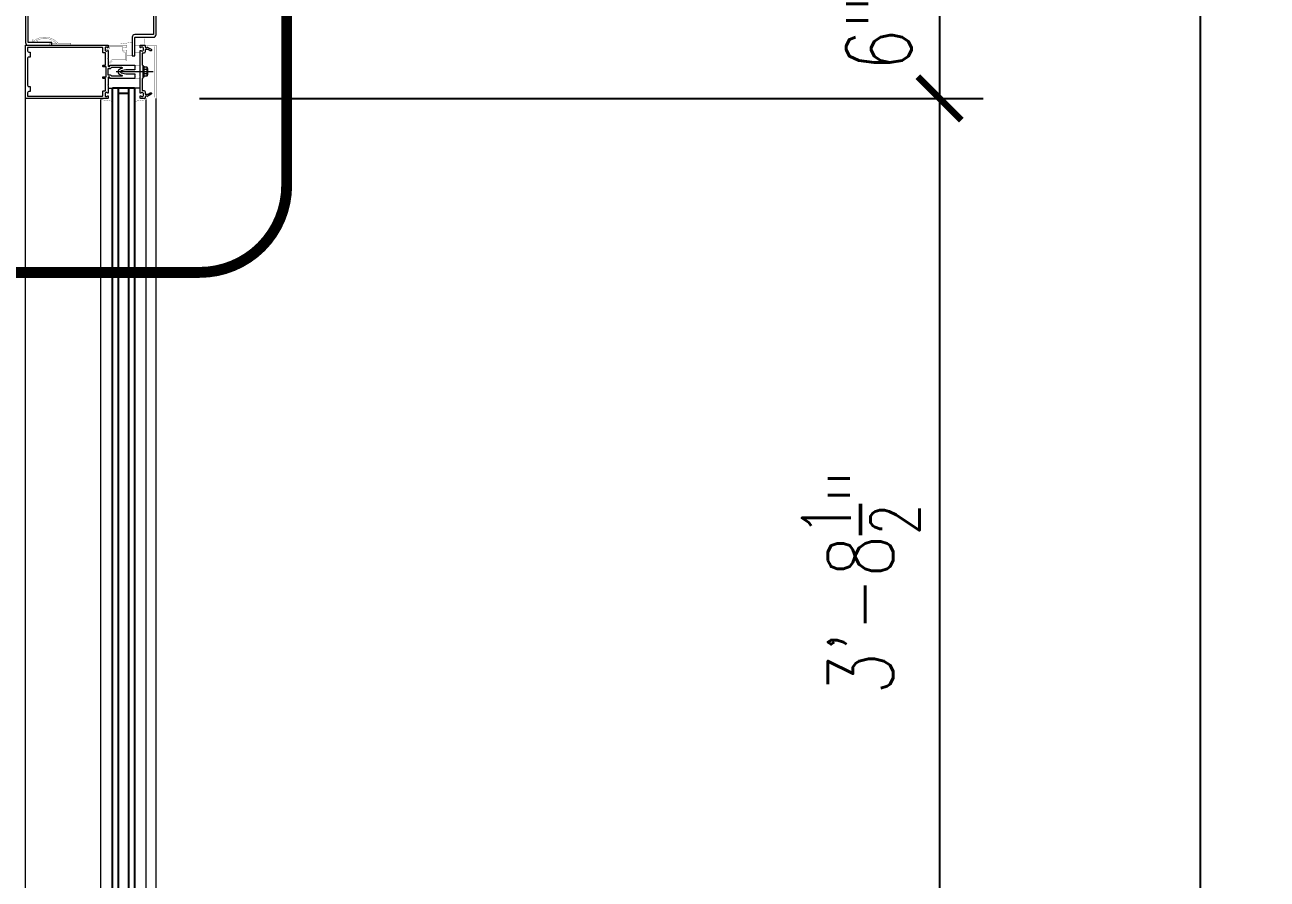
# Model space of a CAD drawing. Header units: inches. Extents: x 3850 to 5846, y -3 to 909.
# Drawn here: x 4372.1 to 4429.2, y 207.1 to 246.4 of the extents above; entities that cross this region are included whole.
import ezdxf

# ---------------------------------------------------------------- set-up
doc = ezdxf.new("R2010")
doc.units = ezdxf.units.IN
doc.header["$LTSCALE"] = 0.5
doc.header["$MEASUREMENT"] = 0
doc.linetypes.add('HIDDEN2', pattern=[0.1875, 0.125, -0.0625])
doc.layers.get('0').update_dxf_attribs({"lineweight": 18})
doc.layers.get('Defpoints').update_dxf_attribs({"color": 140, "lineweight": 18})
for name, color, linetype, lineweight in [('A-Anno-Dims', 211, 'Continuous', 18), ('A-Detl-Fine', 90, 'Continuous', 18), ('A-Detl-Iden', 151, 'Continuous', 25), ('A-Detl-Medm', 31, 'Continuous', 25), ('A-Detl-Thin', 150, 'Continuous', 18), ('A-Detl-Wide', 213, 'Continuous', 50)]:
    doc.layers.add(name, color=color, linetype=linetype, lineweight=lineweight)
doc.styles.add('Arch-Dim', font='romans.shx', dxfattribs={"width": 0.75})
doc.dimstyles.new('Aec-Arch-I-96', dxfattribs={"dimscale": 96, "dimtxt": 0.09375, "dimasz": 0.0625, "dimexe": 0.0625, "dimexo": 0.0625, "dimgap": 0.03125, "dimtad": 1, "dimdec": 4, "dimzin": 3, "dimdsep": 46, "dimlunit": 4, "dimtxsty": 'Arch-Dim', "dimblk": 'ARCHTICK', "dimcen": 0.09375, "dimazin": 2, "dimtfac": 0.75, "dimtdec": 4, "dimtix": 1, "dimtmove": 2, "dimatfit": 2, "dimfxl": 1, "dimtolj": 1, "dimtzin": 0, "dimarcsym": 0})

# ---------------------------------------------------------------- blocks, each defined once
blk = doc.blocks.new('_ArchTick')
at = {"color": 0, "linetype": 'ByBlock', "const_width": 0.15}
blk.add_lwpolyline([(-0.5, -0.5), (0.5, 0.5)], dxfattribs=at)
blk = doc.blocks.new('*D109')
at = {"layer": 'A-Anno-Dims', "color": 0, "lineweight": -2, "transparency": 16777216}
for p, q in [((4380.12, 249.002), (4428.12, 249.002)), ((4426.12, 57), (4426.12, 249.002)), ((4380.12, 57), (4428.12, 57))]:
    blk.add_line(p, q, dxfattribs=at)
at = {"layer": 'Defpoints', "color": 0, "transparency": 16777216}
for p in [(4378.12, 249.002), (4426.12, 249.002), (4378.12, 57)]:
    blk.add_point(p, dxfattribs=at)
at = {"layer": 'A-Anno-Dims', "color": 0, "lineweight": -2, "transparency": 16777216, "xscale": 2, "yscale": 2, "zscale": 2}
for p, rotation in [((4426.12, 249.002), 90), ((4426.12, 57), 270)]:
    blk.add_blockref('_ArchTick', p, dxfattribs=dict(at, rotation=rotation))
at = {"layer": 'A-Anno-Dims', "color": 0, "transparency": 16777216, "insert": (4423.335, 153.001), "char_height": 3, "attachment_point": 5, "rotation": 90, "style": 'Arch-Dim'}
blk.add_mtext('\\A1;16\'-0"', dxfattribs=at)
blk = doc.blocks.new('*D114')
at = {"layer": 'A-Anno-Dims', "color": 0, "lineweight": -2, "transparency": 16777216}
for p, q in [((4380.12, 810.25), (4440.12, 810.25)), ((4438.12, 57), (4438.12, 810.25)), ((4380.12, 57), (4440.12, 57))]:
    blk.add_line(p, q, dxfattribs=at)
at = {"layer": 'Defpoints', "color": 0, "transparency": 16777216}
for p in [(4378.12, 810.25), (4438.12, 810.25), (4378.12, 57)]:
    blk.add_point(p, dxfattribs=at)
at = {"layer": 'A-Anno-Dims', "color": 0, "lineweight": -2, "transparency": 16777216, "xscale": 2, "yscale": 2, "zscale": 2}
for p, rotation in [((4438.12, 810.25), 90), ((4438.12, 57), 270)]:
    blk.add_blockref('_ArchTick', p, dxfattribs=dict(at, rotation=rotation))
at = {"layer": 'A-Anno-Dims', "color": 0, "transparency": 16777216, "insert": (4434.495, 433.625), "char_height": 3, "attachment_point": 5, "rotation": 90, "style": 'Arch-Dim'}
blk.add_mtext('\\A1;62\'-9{\\H0.750000x;\\S1/4;}"', dxfattribs=at)
blk = doc.blocks.new('*D144')
at = {"layer": 'A-Detl-Wide', "color": 0, "lineweight": -2, "transparency": 16777216}
for p, q in [((4373.619, 249.003), (4416.12, 249.003)), ((4414.12, 249.003), (4414.12, 243)), ((4380.12, 243), (4416.12, 243))]:
    blk.add_line(p, q, dxfattribs=at)
at = {"layer": 'Defpoints', "color": 0, "transparency": 16777216}
for p in [(4371.619, 249.003), (4378.12, 243), (4414.12, 243)]:
    blk.add_point(p, dxfattribs=at)
at = {"layer": 'A-Detl-Wide', "color": 0, "lineweight": -2, "transparency": 16777216, "xscale": 2, "yscale": 2, "zscale": 2}
for p, rotation in [((4414.12, 249.003), 90), ((4414.12, 243), 270)]:
    blk.add_blockref('_ArchTick', p, dxfattribs=dict(at, rotation=rotation))
at = {"layer": 'A-Detl-Wide', "color": 0, "transparency": 16777216, "insert": (4411.334, 246.001), "char_height": 3, "attachment_point": 5, "rotation": 90, "style": 'Arch-Dim'}
blk.add_mtext('\\A1;6"', dxfattribs=at)
blk = doc.blocks.new('*D145')
at = {"layer": 'A-Detl-Wide', "color": 0, "lineweight": -2, "transparency": 16777216}
for p, q in [((4380.12, 243), (4416.12, 243)), ((4414.12, 243), (4414.12, 198.499)), ((4380.12, 198.499), (4416.12, 198.499))]:
    blk.add_line(p, q, dxfattribs=at)
at = {"layer": 'Defpoints', "color": 0, "transparency": 16777216}
for p in [(4378.12, 243), (4378.12, 198.499), (4414.12, 198.499)]:
    blk.add_point(p, dxfattribs=at)
at = {"layer": 'A-Detl-Wide', "color": 0, "lineweight": -2, "transparency": 16777216, "xscale": 2, "yscale": 2, "zscale": 2}
for p, rotation in [((4414.12, 243), 90), ((4414.12, 198.499), 270)]:
    blk.add_blockref('_ArchTick', p, dxfattribs=dict(at, rotation=rotation))
at = {"layer": 'A-Detl-Wide', "color": 0, "transparency": 16777216, "insert": (4410.495, 220.75), "char_height": 3, "attachment_point": 5, "rotation": 90, "style": 'Arch-Dim'}
blk.add_mtext('\\A1;3\'-8{\\H0.750000x;\\S1/2;}"', dxfattribs=at)

msp = doc.modelspace()

# ---------------------------------------------------------------- linework, layer by layer
at = {"layer": 'A-Detl-Fine'}
for p, q in [((4377.51562, 244.47832), (4377.51562, 243.97832)), ((4377.55562, 244.47832), (4377.51562, 244.47832)), ((4377.55562, 244.47832), (4377.55562, 243.97832)), ((4377.6953, 244.43123), (4377.55562, 244.43123)), ((4377.69923, 244.41491), (4377.69923, 244.04172)), ((4377.71793, 244.41491), (4377.69923, 244.41491)), ((4377.73023, 244.3805), (4377.73023, 244.07612)), ((4377.98134, 244.2215), (4376.28753, 244.2215)), ((4377.55562, 243.97832), (4377.51562, 243.97832)), ((4377.6953, 244.32977), (4377.55562, 244.32977)), ((4377.6953, 244.12685), (4377.55562, 244.12685)), ((4377.6953, 244.0254), (4377.55562, 244.0254)), ((4377.71793, 244.04172), (4377.69923, 244.04172)), ((4375.92124, 243.46868), (4376.11976, 243.46868)), ((4377.38661, 243.46868), (4377.14229, 243.46868)), ((4375.58003, 198.55784), (4375.58001, 242.94097)), ((4377.65954, 198.49928), (4377.65952, 242.93949))]:
    msp.add_line(p, q, dxfattribs=at)
at = {"layer": 'A-Detl-Fine', "const_width": 0.01111}
for points in [[(4372.42127, 245.65958), (4372.42542, 245.67485), (4372.4363, 245.68573), (4372.45157, 245.68988)], [(4372.44317, 245.63046), (4372.43176, 245.63664), (4372.42408, 245.64685), (4372.42127, 245.65958)], [(4372.44316, 245.63046), (4372.70814, 245.56467)], [(4372.45157, 245.68988), (4372.45365, 245.6898), (4372.45574, 245.68959), (4372.45773, 245.68928)], [(4372.53069, 245.67116), (4372.45776, 245.68924)], [(4372.5305, 245.67108), (4372.59019, 245.70741), (4372.65318, 245.73908), (4372.71888, 245.76574), (4372.78665, 245.78706), (4372.85588, 245.80271), (4372.92596, 245.81234), (4372.99626, 245.81563)], [(4372.62135, 245.65685), (4372.69033, 245.69106), (4372.76403, 245.71841), (4372.84073, 245.73848), (4372.91871, 245.75083), (4372.99626, 245.75505)], [(4372.71648, 245.58168), (4372.62229, 245.65694)], [(4372.71066, 245.56434), (4372.70982, 245.56438), (4372.70896, 245.5645), (4372.70814, 245.56467)], [(4372.72029, 245.57397), (4372.71898, 245.56911), (4372.71552, 245.56566), (4372.71066, 245.56434)], [(4372.7165, 245.58164), (4372.71854, 245.57952), (4372.71984, 245.5769), (4372.72029, 245.57397)], [(4372.99626, 245.81563), (4373.05927, 245.81303), (4373.12193, 245.80537), (4373.18385, 245.79282), (4373.2447, 245.77559), (4373.30409, 245.75385), (4373.36167, 245.7278), (4373.41708, 245.69761), (4373.46996, 245.66349), (4373.51994, 245.62562), (4373.56667, 245.58419), (4373.60978, 245.53939)], [(4372.99626, 245.75505), (4373.06029, 245.75222), (4373.12361, 245.74388), (4373.18586, 245.73022), (4373.24667, 245.71144), (4373.30571, 245.68772), (4373.3626, 245.65928), (4373.41699, 245.6263), (4373.46852, 245.58899), (4373.51684, 245.54753), (4373.56159, 245.50213)], [(4373.5618, 245.50362), (4373.21899, 245.50362)], [(4373.21899, 245.50362), (4373.21899, 245.47332)], [(4373.24929, 245.44304), (4373.23402, 245.44718), (4373.22315, 245.45806), (4373.21901, 245.47332)], [(4374.19621, 245.54075), (4373.60987, 245.54075)], [(4374.19621, 245.44304), (4374.19621, 245.54075)], [(4377.02062, 245.57683), (4376.49292, 245.50205)], [(4376.49292, 245.50205), (4376.49292, 245.44341)], [(4377.58338, 245.62197), (4377.58612, 245.68493), (4377.59435, 245.7473), (4377.60807, 245.80845)], [(4377.60807, 245.43548), (4377.59435, 245.49663), (4377.58612, 245.559), (4377.58338, 245.62197)], [(4373.24929, 245.44304), (4374.19621, 245.44304)], [(4376.49292, 245.44341), (4376.60591, 245.44341)], [(4376.77631, 244.97435), (4377.02062, 244.97435)], [(4377.14276, 245.44265), (4377.38708, 245.44265)], [(4377.38708, 245.09086), (4377.14276, 245.09086)], [(4377.38683, 244.52737), (4377.14254, 244.52737)], [(4377.14254, 243.91563), (4377.38683, 243.91563)], [(4375.5923, 242.99961), (4375.70529, 242.99961)], [(4375.5923, 242.94097), (4375.5923, 242.99961)], [(4376.12, 242.86619), (4375.5923, 242.94097)], [(4377.13181, 242.86471), (4377.65952, 242.93949)], [(4377.65952, 242.99813), (4377.54652, 242.99813)], [(4377.65952, 242.93949), (4377.65952, 242.99813)]]:
    msp.add_lwpolyline(points, dxfattribs=at)
at = {"layer": 'A-Detl-Fine'}
for centre, radius, start, end in [((4377.67592, 244.3805), 0.05431, 290.9107, 69.0893), ((4377.56538, 244.22832), 0.16485, 322.0123, 37.9877), ((4377.67592, 244.07612), 0.05431, 290.9107, 69.0893)]:
    msp.add_arc(centre, radius, start, end, dxfattribs=at)
at = {"layer": 'A-Detl-Iden', "linetype": 'HIDDEN2', "const_width": 0.5, "flags": 128}
msp.add_lwpolyline([(4360.11988, 238.99998, 0.41421356), (4364.11988, 234.99998), (4380.1198, 234.99998, 0.41421356), (4384.1198, 238.99998), (4384.1198, 260.79462, 0.41421356), (4380.1198, 264.79462), (4364.11988, 264.79462, 0.41421356), (4360.11988, 260.79462)], format="xyb", close=True, dxfattribs=at)
at = {"layer": 'A-Detl-Medm', "linetype": 'Continuous'}
for p, q in [((4376.11976, 243.48859), (4377.11976, 243.48859)), ((4376.11978, 198.01044), (4376.11976, 243.48859)), ((4376.36976, 243.48859), (4376.36978, 198.01044)), ((4376.36976, 243.2443), (4376.86976, 243.2443)), ((4376.86978, 198.01044), (4376.86976, 243.48859)), ((4377.11976, 243.48859), (4377.11978, 198.01044))]:
    msp.add_line(p, q, dxfattribs=at)
at = {"layer": 'A-Detl-Thin'}
for p, q in [((4372.11961, 242.99998), (4372.11961, 245.44304)), ((4372.11961, 245.44304), (4375.90147, 245.44304)), ((4375.64739, 245.34531), (4372.21734, 245.34531)), ((4372.21734, 245.34531), (4372.21734, 245.18896)), ((4372.21734, 245.18896), (4372.21738, 245.18896)), ((4372.21738, 245.18896), (4372.22539, 245.15939)), ((4372.22539, 245.15939), (4372.24641, 245.13837)), ((4372.24641, 245.13837), (4372.27597, 245.13036)), ((4372.27597, 245.13036), (4372.27597, 245.13032)), ((4372.27597, 245.13032), (4372.33461, 245.13032)), ((4372.33461, 245.13032), (4372.33461, 244.90067)), ((4375.64739, 245.34529), (4375.64739, 245.34531)), ((4375.66217, 245.34129), (4375.64739, 245.34529)), ((4375.67268, 245.33079), (4375.66217, 245.34129)), ((4375.67669, 245.316), (4375.67268, 245.33079)), ((4375.67671, 245.316), (4375.67669, 245.316)), ((4375.67671, 245.11566), (4375.67671, 245.316)), ((4375.67672, 245.11566), (4375.67671, 245.11566)), ((4375.67939, 245.10581), (4375.67672, 245.11566)), ((4375.6864, 245.0988), (4375.67939, 245.10581)), ((4375.69625, 245.09613), (4375.6864, 245.0988)), ((4375.69625, 245.09611), (4375.69625, 245.09613)), ((4375.79886, 245.09611), (4375.69625, 245.09611)), ((4375.77445, 245.31013), (4375.77443, 245.31013)), ((4375.77443, 245.31013), (4375.77443, 245.22415)), ((4375.77443, 245.22415), (4375.77445, 245.22415)), ((4375.78113, 245.33477), (4375.77445, 245.31013)), ((4375.77445, 245.22415), (4375.78113, 245.1995)), ((4375.79864, 245.35229), (4375.78113, 245.33477)), ((4375.78113, 245.1995), (4375.79864, 245.18198)), ((4375.82329, 245.35897), (4375.79864, 245.35229)), ((4375.79864, 245.18198), (4375.82329, 245.17531)), ((4375.79886, 244.52737), (4375.79886, 245.09611)), ((4375.83356, 245.359), (4375.82329, 245.359)), ((4375.82329, 245.359), (4375.82329, 245.35897)), ((4375.82329, 245.17531), (4375.82329, 245.17527)), ((4375.82329, 245.17527), (4375.83356, 245.17527)), ((4375.83356, 245.35898), (4375.83356, 245.359)), ((4375.85645, 245.35595), (4375.83356, 245.35898)), ((4375.83356, 245.17527), (4375.83358, 245.17531)), ((4375.83358, 245.17531), (4375.85649, 245.17836)), ((4375.87762, 245.34715), (4375.85645, 245.35595)), ((4375.85649, 245.17836), (4375.87766, 245.18717)), ((4375.89594, 245.33304), (4375.87762, 245.34715)), ((4375.87766, 245.18717), (4375.89597, 245.20129)), ((4375.89597, 245.33306), (4375.89594, 245.33304)), ((4375.90655, 245.3287), (4375.89597, 245.33306)), ((4375.89597, 245.20121), (4375.90655, 245.20556)), ((4375.89597, 245.20129), (4375.89597, 245.20121)), ((4375.90147, 245.44304), (4375.90147, 245.443)), ((4375.90147, 245.443), (4375.91132, 245.44035)), ((4375.91655, 245.33283), (4375.90655, 245.3287)), ((4375.90655, 245.20556), (4375.91655, 245.20144)), ((4375.91132, 245.44035), (4375.91833, 245.43334)), ((4375.92098, 245.34337), (4375.91655, 245.33283)), ((4375.91655, 245.20144), (4375.92098, 245.19091)), ((4375.91833, 245.43334), (4375.92098, 245.42349)), ((4375.92098, 245.42349), (4375.92102, 245.42349)), ((4375.92102, 245.34337), (4375.92098, 245.34337)), ((4375.92098, 245.19091), (4375.92102, 245.19091)), ((4375.92102, 245.42349), (4375.92102, 245.34337)), ((4375.92102, 245.19091), (4375.92102, 244.84694)), ((4372.21736, 244.84206), (4372.21734, 244.84206)), ((4372.21734, 244.84206), (4372.21734, 243.60097)), ((4372.22538, 244.87162), (4372.21736, 244.84206)), ((4372.2464, 244.89264), (4372.22538, 244.87162)), ((4372.27597, 244.90065), (4372.2464, 244.89264)), ((4372.33461, 244.90067), (4372.27597, 244.90067)), ((4372.27597, 244.90067), (4372.27597, 244.90065)), ((4375.67671, 244.46876), (4375.67671, 244.50783)), ((4375.67671, 244.50783), (4375.67672, 244.50783)), ((4375.67672, 244.46876), (4375.67671, 244.46876)), ((4375.67672, 244.50783), (4375.67939, 244.51768)), ((4375.67939, 244.4589), (4375.67672, 244.46876)), ((4375.67939, 244.51768), (4375.6864, 244.52469)), ((4375.6864, 244.4519), (4375.67939, 244.4589)), ((4375.6864, 244.52469), (4375.69625, 244.52735)), ((4375.69625, 244.44923), (4375.6864, 244.4519)), ((4375.69625, 244.52735), (4375.69625, 244.52737)), ((4375.69625, 244.52737), (4375.79886, 244.52737)), ((4375.69625, 244.44921), (4375.69625, 244.44923)), ((4375.82329, 244.44921), (4375.69625, 244.44921)), ((4375.82329, 243.99382), (4375.82329, 244.44921)), ((4375.92102, 244.84694), (4375.90635, 244.83227)), ((4375.90635, 244.83227), (4375.92102, 244.81761)), ((4375.92102, 244.81761), (4375.92102, 244.47852)), ((4375.92102, 244.47852), (4375.92236, 244.4736)), ((4375.92102, 244.072), (4375.92102, 244.37102)), ((4375.92102, 244.37102), (4375.98551, 244.37102)), ((4375.92236, 244.4736), (4375.92586, 244.4701)), ((4375.92586, 244.4701), (4375.93078, 244.46877)), ((4375.93078, 244.46877), (4375.93078, 244.46876)), ((4375.93078, 244.46876), (4375.98551, 244.46876)), ((4375.98551, 244.46877), (4375.99043, 244.4701)), ((4375.98551, 244.46876), (4375.98551, 244.46877)), ((4375.98551, 244.37102), (4375.98555, 244.37104)), ((4375.98555, 244.37104), (4376.02423, 244.37827)), ((4375.99043, 244.4701), (4375.99393, 244.4736)), ((4375.99393, 244.4736), (4375.99526, 244.47852)), ((4375.99526, 244.47852), (4375.99528, 244.47852)), ((4375.99528, 244.47852), (4375.99528, 244.51761)), ((4375.99528, 244.51761), (4375.99529, 244.51761)), ((4375.99529, 244.51761), (4375.99663, 244.52254)), ((4375.99663, 244.52254), (4376.00013, 244.52604)), ((4376.00013, 244.52604), (4376.00506, 244.52737)), ((4376.00506, 244.52737), (4377.14254, 244.52737)), ((4376.02423, 244.37827), (4376.05725, 244.39852)), ((4376.05725, 244.39852), (4376.08126, 244.4297)), ((4376.08126, 244.4297), (4376.08126, 244.42966)), ((4376.08126, 244.42966), (4376.5342, 244.42966)), ((4376.4839, 244.35649), (4376.43318, 244.33179)), ((4376.54178, 244.37202), (4376.48389, 244.35651)), ((4376.48389, 244.35651), (4376.4839, 244.35649)), ((4376.5342, 244.42966), (4376.5342, 244.42963)), ((4376.5342, 244.42963), (4376.55875, 244.41668)), ((4376.54179, 244.37204), (4376.54178, 244.37202)), ((4376.56215, 244.39091), (4376.54179, 244.37204)), ((4376.55875, 244.41668), (4376.56215, 244.39091)), ((4377.14254, 244.52737), (4377.14254, 244.4883)), ((4377.14254, 244.4883), (4377.1572, 244.47364)), ((4377.1572, 244.47364), (4377.14254, 244.45897)), ((4377.14254, 244.45897), (4377.14254, 244.38763)), ((4377.14254, 244.38763), (4377.1572, 244.37299)), ((4377.1572, 244.37299), (4377.14254, 244.35832)), ((4377.14254, 244.35832), (4377.14254, 244.31923)), ((4375.67671, 243.93518), (4375.67671, 243.97427)), ((4375.67671, 243.97427), (4375.67672, 243.97427)), ((4375.67672, 243.93518), (4375.67671, 243.93518)), ((4375.67672, 243.97427), (4375.67939, 243.98412)), ((4375.67939, 243.92533), (4375.67672, 243.93518)), ((4375.67939, 243.98412), (4375.6864, 243.99113)), ((4375.6864, 243.91832), (4375.67939, 243.92533)), ((4375.6864, 243.99113), (4375.69625, 243.9938)), ((4375.69625, 243.91565), (4375.6864, 243.91832)), ((4375.69625, 243.9938), (4375.69625, 243.99382)), ((4375.69625, 243.99382), (4375.82329, 243.99382)), ((4375.69625, 243.91563), (4375.69625, 243.91565)), ((4375.79886, 243.91563), (4375.69625, 243.91563)), ((4375.79886, 243.34689), (4375.79886, 243.91563)), ((4375.98551, 244.072), (4375.92102, 244.072)), ((4375.92236, 243.96943), (4375.92102, 243.96451)), ((4375.92102, 243.96451), (4375.92102, 243.6254)), ((4375.92586, 243.97293), (4375.92236, 243.96943)), ((4375.93078, 243.97427), (4375.92586, 243.97293)), ((4375.98551, 243.97427), (4375.93078, 243.97427)), ((4375.98549, 244.07198), (4375.98551, 244.072)), ((4376.02417, 244.06477), (4375.98549, 244.07198)), ((4375.98551, 243.97425), (4375.98551, 243.97427)), ((4375.99043, 243.97292), (4375.98551, 243.97425)), ((4375.99393, 243.96943), (4375.99043, 243.97292)), ((4375.99526, 243.96451), (4375.99393, 243.96943)), ((4375.99528, 243.96451), (4375.99526, 243.96451)), ((4375.99528, 243.92541), (4375.99528, 243.96451)), ((4375.99529, 243.92541), (4375.99528, 243.92541)), ((4375.99663, 243.92049), (4375.99529, 243.92541)), ((4376.00013, 243.91698), (4375.99663, 243.92049)), ((4376.00506, 243.91565), (4376.00013, 243.91698)), ((4376.00506, 243.91563), (4376.00506, 243.91565)), ((4377.14254, 243.91563), (4376.00506, 243.91563)), ((4376.05721, 244.04456), (4376.02417, 244.06477)), ((4376.08124, 244.01338), (4376.05721, 244.04456)), ((4376.08126, 244.01336), (4376.08124, 244.01338)), ((4376.5342, 244.01336), (4376.08126, 244.01336)), ((4376.39936, 244.29323), (4376.38245, 244.24634)), ((4376.38245, 244.24634), (4376.38245, 244.19667)), ((4376.38245, 244.19667), (4376.39936, 244.14978)), ((4376.43318, 244.33179), (4376.39936, 244.29323)), ((4376.39936, 244.14978), (4376.43318, 244.11121)), ((4376.43318, 244.11121), (4376.4839, 244.08652)), ((4376.50919, 244.26209), (4376.48151, 244.23856)), ((4376.48151, 244.23856), (4376.48151, 244.20444)), ((4376.48151, 244.20444), (4376.50919, 244.18091)), ((4376.4839, 244.08652), (4376.48389, 244.08652)), ((4376.48389, 244.08652), (4376.54178, 244.07099)), ((4376.72233, 244.31923), (4376.50919, 244.26213)), ((4376.50919, 244.26213), (4376.50919, 244.26209)), ((4376.50919, 244.18091), (4376.50919, 244.1809)), ((4376.50919, 244.1809), (4376.72233, 244.12379)), ((4376.55875, 244.02634), (4376.5342, 244.01338)), ((4376.5342, 244.01338), (4376.5342, 244.01336)), ((4376.54178, 244.07099), (4376.54178, 244.07097)), ((4376.54178, 244.07097), (4376.56214, 244.05211)), ((4376.56214, 244.05211), (4376.55875, 244.02634)), ((4377.14254, 244.31923), (4376.72233, 244.31923)), ((4376.72233, 244.12379), (4377.14254, 244.12379)), ((4377.14254, 244.12379), (4377.14254, 244.0847)), ((4377.14254, 244.0847), (4377.1572, 244.07004)), ((4377.1572, 244.07004), (4377.14254, 244.05539)), ((4377.14254, 244.05539), (4377.14254, 243.98405)), ((4377.14254, 243.98405), (4377.1572, 243.96939)), ((4377.1572, 243.96939), (4377.14254, 243.95472)), ((4377.14254, 243.95472), (4377.14254, 243.91563)), ((4372.21734, 243.60097), (4372.21738, 243.60097)), ((4372.21736, 243.25406), (4372.21734, 243.25406)), ((4372.21734, 243.25406), (4372.21734, 243.09771)), ((4372.22538, 243.28363), (4372.21736, 243.25406)), ((4372.21738, 243.60097), (4372.22539, 243.5714)), ((4372.2464, 243.30465), (4372.22538, 243.28363)), ((4372.22539, 243.5714), (4372.24641, 243.55038)), ((4372.27597, 243.31266), (4372.2464, 243.30465)), ((4372.24641, 243.55038), (4372.27597, 243.54237)), ((4372.27597, 243.54237), (4372.27597, 243.54235)), ((4372.27597, 243.54235), (4372.33461, 243.54235)), ((4372.33461, 243.3127), (4372.27597, 243.3127)), ((4372.27597, 243.3127), (4372.27597, 243.31266)), ((4372.33461, 243.54235), (4372.33461, 243.3127)), ((4375.67671, 243.12702), (4375.67671, 243.32735)), ((4375.67671, 243.32735), (4375.67672, 243.32735)), ((4375.67672, 243.32735), (4375.67939, 243.3372)), ((4375.67939, 243.3372), (4375.6864, 243.34421)), ((4375.6864, 243.34421), (4375.69625, 243.34687)), ((4375.69625, 243.34687), (4375.69625, 243.34689)), ((4375.69625, 243.34689), (4375.79886, 243.34689)), ((4375.77445, 243.21888), (4375.77443, 243.21888)), ((4375.77443, 243.21888), (4375.77443, 243.1329)), ((4375.78113, 243.24352), (4375.77445, 243.21888)), ((4375.79864, 243.26104), (4375.78113, 243.24352)), ((4375.82329, 243.26772), (4375.79864, 243.26104)), ((4375.83356, 243.26774), (4375.82329, 243.26774)), ((4375.82329, 243.26774), (4375.82329, 243.26772)), ((4375.83356, 243.26772), (4375.83356, 243.26774)), ((4375.85645, 243.26468), (4375.83356, 243.26772)), ((4375.87762, 243.25588), (4375.85645, 243.26468)), ((4375.89594, 243.24178), (4375.87762, 243.25588)), ((4375.89597, 243.24181), (4375.89594, 243.24178)), ((4375.90655, 243.23745), (4375.89597, 243.24181)), ((4375.92102, 243.6254), (4375.90635, 243.61075)), ((4375.90635, 243.61075), (4375.92102, 243.59609)), ((4375.91655, 243.24158), (4375.90655, 243.23745)), ((4375.92098, 243.25212), (4375.91655, 243.24158)), ((4375.92102, 243.25212), (4375.92098, 243.25212)), ((4375.92102, 243.59609), (4375.92102, 243.25212)), ((4375.90147, 242.99998), (4372.11961, 242.99998)), ((4372.11967, 198.49928), (4372.11961, 242.99998)), ((4372.21734, 243.09771), (4375.64739, 243.09771)), ((4375.64739, 243.09773), (4375.66219, 243.10174)), ((4375.64739, 243.09771), (4375.64739, 243.09773)), ((4375.66219, 243.10174), (4375.67269, 243.11225)), ((4375.67269, 243.11225), (4375.67669, 243.12702)), ((4375.67669, 243.12702), (4375.67671, 243.12702)), ((4375.77443, 243.1329), (4375.77445, 243.1329)), ((4375.77445, 243.1329), (4375.78113, 243.10825)), ((4375.78113, 243.10825), (4375.79864, 243.09074)), ((4375.79864, 243.09074), (4375.82329, 243.08406)), ((4375.82329, 243.08406), (4375.82329, 243.08402)), ((4375.82329, 243.08402), (4375.83356, 243.08402)), ((4375.83356, 243.08402), (4375.83358, 243.08404)), ((4375.83358, 243.08404), (4375.85649, 243.08709)), ((4375.85649, 243.08709), (4375.87766, 243.09591)), ((4375.87766, 243.09591), (4375.89597, 243.11002)), ((4375.89597, 243.10997), (4375.90655, 243.11432)), ((4375.89597, 243.11002), (4375.89597, 243.10997)), ((4375.91132, 243.00268), (4375.90147, 243.00002)), ((4375.90147, 243.00002), (4375.90147, 242.99998)), ((4375.90655, 243.11432), (4375.91655, 243.1102)), ((4375.91833, 243.00968), (4375.91132, 243.00268)), ((4375.91655, 243.1102), (4375.92098, 243.09966)), ((4375.92098, 243.01953), (4375.91833, 243.00968)), ((4375.92098, 243.09966), (4375.92102, 243.09966)), ((4375.92102, 243.01953), (4375.92098, 243.01953)), ((4375.92102, 243.09966), (4375.92102, 243.01953)), ((4378.11978, 198.49928), (4378.11976, 242.99998))]:
    msp.add_line(p, q, dxfattribs=at)
for points in [[(4378.11974, 245.93449), (4378.11974, 252.06547, 0.41421356), (4377.99474, 252.19047), (4377.15816, 252.19047, -0.41421356), (4377.14254, 252.20609), (4377.14254, 253.04554), (4377.02038, 253.04554), (4377.02038, 252.19331, 0.41421356), (4377.14538, 252.06831), (4377.98196, 252.06831, -0.41421356), (4377.99758, 252.05269), (4377.99758, 245.94728, -0.41421356), (4377.98196, 245.93165), (4377.14538, 245.93165, 0.41421356), (4377.02038, 245.80665), (4377.02038, 244.95443), (4377.14254, 244.95443), (4377.14254, 245.79387, -0.41421356), (4377.15816, 245.80949), (4377.99474, 245.80949, 0.41421356)], [(4372.24461, 252.55692, 0.41421356), (4372.11961, 252.43192), (4372.11961, 245.56804, 0.41421356), (4372.24461, 245.44304), (4373.33552, 245.44304), (4373.33552, 245.5652), (4372.25739, 245.5652, -0.41421356), (4372.24177, 245.58082), (4372.24177, 252.41914, -0.41421356), (4372.25739, 252.43476), (4373.33552, 252.43476), (4373.33552, 252.55692)]]:
    msp.add_lwpolyline(points, format="xyb", close=True, dxfattribs=at)
at = {"layer": 'A-Detl-Thin', "const_width": 0.01111}
for points in [[(4375.92102, 245.30915), (4375.87214, 245.30915), (4375.87214, 245.3287), (4375.87213, 245.3287), (4375.86797, 245.33896), (4375.85843, 245.34333), (4375.84794, 245.33978), (4375.84792, 245.33979), (4375.80413, 245.30205), (4375.80415, 245.30203), (4375.79394, 245.2808), (4375.80169, 245.25997), (4375.82329, 245.25056), (4375.82329, 245.25052), (4375.92102, 245.25052), (4375.92104, 245.25056), (4375.95061, 245.25858), (4375.97163, 245.2796), (4375.97962, 245.30917), (4375.97964, 245.30915), (4375.97964, 245.3844), (4376.57086, 245.3844), (4376.57086, 245.22415), (4376.57088, 245.22415), (4376.58557, 245.16991), (4376.62412, 245.13136), (4376.67835, 245.11667), (4376.67835, 245.11665), (4376.71745, 245.11665), (4376.71745, 244.77657), (4376.10961, 244.77657), (4376.10961, 244.77655), (4376.09441, 244.77453), (4376.08035, 244.76871), (4376.06817, 244.75938), (4376.06815, 244.7594), (4375.94601, 244.63724), (4375.93668, 244.62505), (4375.93086, 244.611), (4375.92885, 244.5958), (4375.92882, 244.5958), (4375.92882, 244.4883), (4375.92884, 244.4883), (4375.93151, 244.47845), (4375.93852, 244.47146), (4375.94836, 244.46879), (4375.94836, 244.46876), (4375.96791, 244.46876), (4375.96791, 244.46879), (4375.97776, 244.47146), (4375.98475, 244.47845), (4375.98742, 244.4883), (4375.98746, 244.4883), (4375.98746, 244.5958), (4376.10961, 244.71793), (4376.71745, 244.71793), (4376.71747, 244.71797), (4376.74704, 244.72599), (4376.76805, 244.74702), (4376.77604, 244.77659), (4376.77608, 244.77657), (4376.77608, 245.19091), (4376.77604, 245.19091), (4376.77161, 245.20144), (4376.76162, 245.20556), (4376.75104, 245.20121), (4376.75104, 245.20129), (4376.73274, 245.18715), (4376.71157, 245.17834), (4376.68864, 245.17531), (4376.68862, 245.17527), (4376.67835, 245.17527), (4376.67835, 245.17529), (4376.6537, 245.18195), (4376.63617, 245.19949), (4376.62952, 245.22415), (4376.6295, 245.22415), (4376.6295, 245.31013), (4376.62952, 245.31013), (4376.63617, 245.33478), (4376.6537, 245.35232), (4376.67835, 245.35898), (4376.67835, 245.359), (4376.68862, 245.359), (4376.68862, 245.35898), (4376.71152, 245.35597), (4376.73268, 245.34717), (4376.75098, 245.33306), (4376.75104, 245.33306), (4376.76162, 245.32871), (4376.77161, 245.33283), (4376.77604, 245.34337), (4376.77608, 245.34337), (4376.77608, 245.42349), (4376.77604, 245.42349), (4376.77338, 245.43334), (4376.76638, 245.44034), (4376.75654, 245.443), (4376.75654, 245.44304), (4375.94054, 245.44304), (4375.94054, 245.44302), (4375.9307, 245.44035), (4375.9237, 245.43334), (4375.92104, 245.42349), (4375.92102, 245.42349)], [(4378.06112, 245.39417), (4377.7054, 245.39417), (4377.7054, 245.36485), (4377.70539, 245.36485), (4377.70007, 245.34514), (4377.68606, 245.33113), (4377.66633, 245.3258), (4377.64662, 245.33111), (4377.6326, 245.34513), (4377.62728, 245.36485), (4377.62724, 245.36485), (4377.62724, 245.3844), (4377.62728, 245.3844), (4377.63526, 245.41399), (4377.65629, 245.43502), (4377.68587, 245.44302), (4377.68587, 245.44304), (4378.11976, 245.44304), (4378.11976, 242.99998), (4377.68587, 242.99998), (4377.68587, 243), (4377.65629, 243.008), (4377.63526, 243.02904), (4377.62728, 243.05862), (4377.62724, 243.05862), (4377.62724, 243.07817), (4377.62726, 243.07817), (4377.63259, 243.09788), (4377.64662, 243.1119), (4377.66633, 243.11722), (4377.68605, 243.11191), (4377.70006, 243.0979), (4377.70539, 243.07817), (4377.7054, 243.07817), (4377.7054, 243.04884), (4378.06112, 243.04884)]]:
    msp.add_lwpolyline(points, close=True, dxfattribs=at)
at = {"layer": 'A-Detl-Thin'}
msp.add_lwpolyline([(4377.45139, 245.17835), (4377.4743, 245.17531), (4377.4743, 245.17527), (4377.48456, 245.17527), (4377.48456, 245.17531), (4377.50922, 245.18199), (4377.52673, 245.19951), (4377.5334, 245.22415), (4377.53342, 245.22415), (4377.53342, 245.31013), (4377.5334, 245.31013), (4377.52672, 245.33478), (4377.50921, 245.3523), (4377.48456, 245.35898), (4377.48456, 245.359), (4377.4743, 245.359), (4377.4743, 245.35898), (4377.45138, 245.35594), (4377.43022, 245.34713), (4377.41191, 245.33302), (4377.41188, 245.33306), (4377.4013, 245.32869), (4377.3913, 245.33282), (4377.38687, 245.34337), (4377.38683, 245.34337), (4377.38683, 245.42349), (4377.38687, 245.42349), (4377.38953, 245.43334), (4377.39653, 245.44035), (4377.40638, 245.443), (4377.40638, 245.44304), (4377.58815, 245.44304), (4377.58815, 245.443), (4377.60294, 245.43901), (4377.61345, 245.4285), (4377.61744, 245.41371), (4377.61746, 245.41371), (4377.61746, 245.37464), (4377.61749, 245.37464), (4377.63823, 245.33437), (4377.68007, 245.32749), (4377.7126, 245.35902), (4377.71262, 245.359), (4377.89108, 245.25596), (4377.89106, 245.25594), (4377.90548, 245.24147), (4377.91061, 245.22232), (4377.90537, 245.20258), (4377.8909, 245.18817), (4377.87175, 245.18303), (4377.85201, 245.18827), (4377.85199, 245.18825), (4377.74921, 245.2476), (4377.61746, 245.2476), (4377.61746, 245.1362), (4377.61744, 245.13622), (4377.60947, 245.10663), (4377.58845, 245.0856), (4377.55885, 245.07759), (4377.55884, 245.07756), (4377.48456, 245.07756), (4377.48456, 244.5391), (4377.50899, 244.51467), (4377.50899, 244.23617), (4377.49433, 244.2215), (4377.50899, 244.20686), (4377.50899, 243.92835), (4377.48456, 243.90393), (4377.48456, 243.36547), (4377.55884, 243.36547), (4377.55884, 243.36545), (4377.58842, 243.35745), (4377.60944, 243.33642), (4377.61744, 243.30685), (4377.61746, 243.30683), (4377.61746, 243.19543), (4377.74921, 243.19543), (4377.85199, 243.25478), (4377.85201, 243.25476), (4377.87175, 243.26), (4377.89089, 243.25487), (4377.90535, 243.24045), (4377.91061, 243.22071), (4377.90549, 243.20157), (4377.89108, 243.1871), (4377.89108, 243.18706), (4377.71262, 243.08402), (4377.7126, 243.08402), (4377.68006, 243.11553), (4377.63822, 243.10865), (4377.61749, 243.06839), (4377.61746, 243.06839), (4377.61746, 243.0293), (4377.61744, 243.0293), (4377.61346, 243.01451), (4377.60295, 243.004), (4377.58815, 243), (4377.58815, 242.99998), (4377.40638, 242.99998), (4377.40638, 243.00002), (4377.39653, 243.00268), (4377.38953, 243.00968), (4377.38687, 243.01953), (4377.38683, 243.01953), (4377.38683, 243.09966), (4377.38687, 243.09966), (4377.3913, 243.1102), (4377.4013, 243.11432), (4377.41188, 243.10997), (4377.41191, 243.11), (4377.43023, 243.09589), (4377.45139, 243.08708), (4377.4743, 243.08404), (4377.4743, 243.08402), (4377.48456, 243.08402), (4377.48456, 243.08406), (4377.50922, 243.09074), (4377.52673, 243.10826), (4377.5334, 243.1329), (4377.53342, 243.1329), (4377.53342, 243.21888), (4377.5334, 243.21888), (4377.52672, 243.24353), (4377.50921, 243.26105), (4377.48456, 243.26774), (4377.4743, 243.26774), (4377.4743, 243.26772), (4377.45138, 243.26468), (4377.43022, 243.25587), (4377.41191, 243.24176), (4377.41188, 243.24181), (4377.4013, 243.23745), (4377.3913, 243.24157), (4377.38687, 243.25212), (4377.38683, 243.25212), (4377.38683, 244.00163), (4377.37219, 244.0163), (4377.38683, 244.03095), (4377.38683, 244.41206), (4377.37219, 244.42672), (4377.38683, 244.44139), (4377.38683, 245.19091), (4377.38687, 245.19091), (4377.3913, 245.20144), (4377.4013, 245.20556), (4377.41188, 245.20121), (4377.41191, 245.20127), (4377.43023, 245.18716)], close=True, dxfattribs=at)

# ---------------------------------------------------------------- dimensions: what is measured, and where the dimension line sits
at = {"layer": 'A-Anno-Dims'}
for base, p1, p2, picture, middle in [((4438.12047, 810.24998), (4378.11991, 57.00008), (4378.11991, 810.24998), '*D114', (4434.49547, 433.62503)), ((4426.12025, 249.00238), (4378.11991, 56.99998), (4378.11991, 249.00238), '*D109', (4423.33453, 153.00118))]:
    dim = msp.add_linear_dim(base=base, p1=p1, p2=p2, angle=90, dimstyle='Aec-Arch-I-96', override={"dimscale": 32}, dxfattribs=at)
    dim.commit()
    dim.dimension.update_dxf_attribs({"geometry": picture, "text_midpoint": middle})
at = {"layer": 'A-Detl-Wide'}
for base, p1, p2, picture, middle in [((4414.12002, 242.99998), (4371.61894, 249.00268), (4378.1198, 242.99998), '*D144', (4411.33431, 246.00133)), ((4414.12002, 198.49928), (4378.1198, 242.99998), (4378.1198, 198.49928), '*D145', (4410.49502, 220.74963))]:
    dim = msp.add_linear_dim(base=base, p1=p1, p2=p2, angle=90, dimstyle='Aec-Arch-I-96', override={"dimscale": 32}, dxfattribs=at)
    dim.commit()
    dim.dimension.update_dxf_attribs({"geometry": picture, "text_midpoint": middle})

doc.saveas('drawing.dxf')
